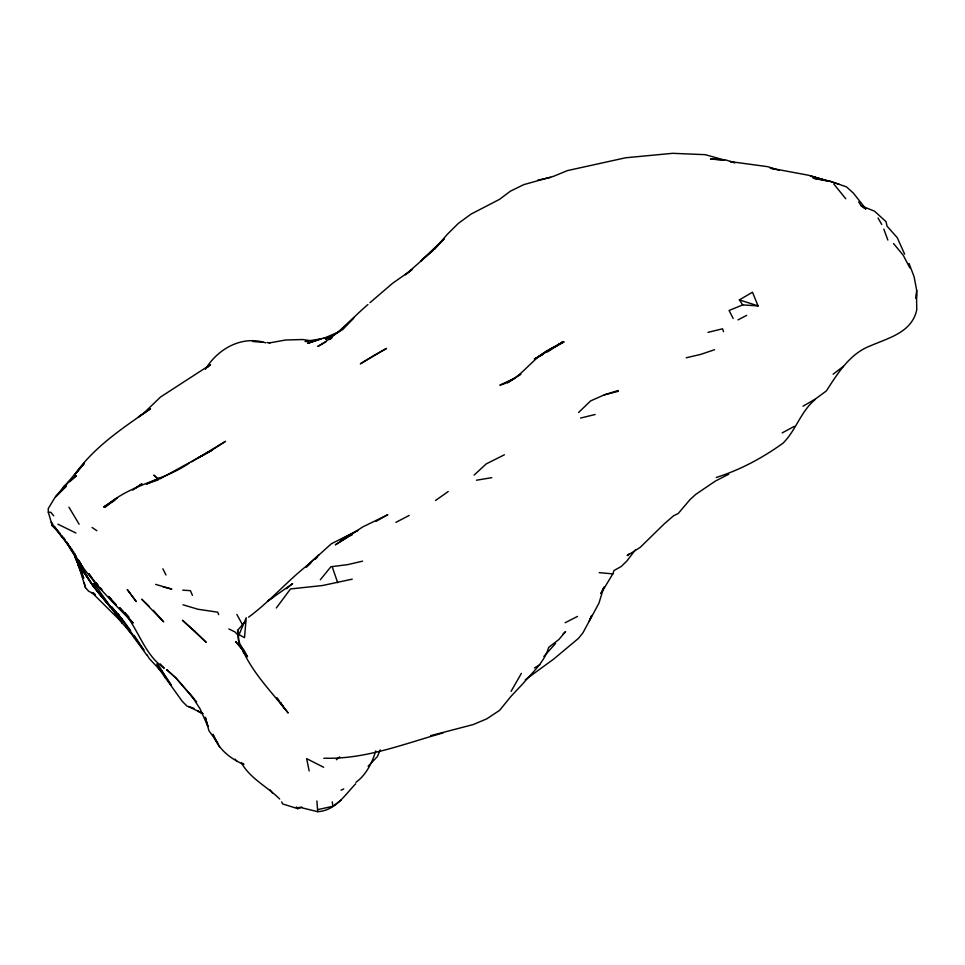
<?xml version="1.0" encoding="UTF-8"?>
<svg xmlns="http://www.w3.org/2000/svg" width="965" height="965" viewBox="0 0 965 965"><rect width="100%" height="100%" fill="white"/><g stroke="black" fill="none" stroke-linecap="round" stroke-linejoin="round"><path stroke-width="1.45" d="M916.714 290.477L916.268 298.535L916.714 290.477L914.06 276.605L909.03 263.457M281.684 801.891L282.649 803.954L297.775 808.67L298.981 807.319L301.261 807.657L317.702 811.686L316.906 800.986M603.909 587.034L598.927 603.246L582.957 632.787L578.409 638.42L553.633 659.119L525.286 679.794M375.735 750.927C372.164 762.736 366.073 775.004 355.928 782.35M603.306 588.336L600.893 593.572L612.847 573.885L613.993 570.556L621.279 566.443L626.659 561.256L635.247 550.062M380.138 749.914L377.424 756.548L368.147 766.27M239.067 634.632L246.232 617.757L244.519 637.66L239.067 634.632L237.595 630.386L245.568 621.183M589.06 621.424L591.75 615.417L589.965 619.349M511.064 691.374L521.377 673.377M430.704 735.644L473.127 724.594L486.722 718.865L499.605 710.349L511.028 696.32L522.837 683.763C532.403 672.352 544.417 662.243 548.675 647.394L558.807 639.59L565.562 631.641L563.102 633.896M84.245 582.944L85.475 587.637L88.563 591.135L95.185 594.645L93.135 592.715M276.328 607.962L290.501 588.952L322.551 585.514L352.261 579.157M74.257 475.311C93.629 447.048 122.82 428.05 150.504 408.762L138.26 417.121L143.99 412.911L160.516 397.025L210.442 364.686L207.511 367.496M916.521 293.915L916.75 309.849C911.877 332.503 888.608 337.895 870.285 345.88C849.67 353.769 837.765 373.334 826.329 390.958L815.401 399.003M716.211 477.47C740.3 469.895 762.676 457.832 783.085 443.128L783.303 442.887C796.113 429.98 800.781 411.536 814.93 399.763M317.702 811.686C335.265 810.709 344.734 795.172 355.699 783.773M205.388 369.293C217.68 348.92 241.913 335.084 265.677 342.852M320.32 579.772L331.043 566.564M77.477 471.439L84.245 463.284L63.364 487.446L66.621 484.49M76.211 472.947L84.245 463.284M543.874 656.453L555.575 643.462M444.057 238.922L434.853 248.741L447.229 234.411L458.399 223.349L471.077 214.073L499.46 199.393L510.389 191.191L523.778 184.629L553.452 176.354L567.444 170.6L625.634 157.778L672.677 153.314L705.27 154.677L724.558 160.094L710.445 159.032L725.801 159.985L735.077 162.783M342.334 329.909L353.19 318.522M444.033 238.91L420.933 260.948L435.396 248.005L431.584 251.66M340.548 330.766L354.179 317.485M578.578 412.489L590.64 400.909L604.102 394.926L618.058 390.499M318.812 554.839L306.894 565.852L331.345 543.765L357.75 530.521L340.259 539.942M474.141 475.07L486.3 463.851L504.406 454.792M69.89 481.535L76.404 475.636L64.076 486.203L55.777 496.879L66.127 486.336L55.656 496.336L48.25 508.579L48.298 512.21L52.303 525.768L60.095 533.729L56.995 529.978M306.315 567.251L310.754 563.234M315.193 559.218L317.413 557.203M370.017 302.66L392.55 283.324L412.538 269.295M367.906 304.518C351.393 318.764 337.075 335.591 317.811 346.435L326.146 341.694M336.315 759.769L339.668 756.85M433.225 250.225L405.421 274.784L411.126 270.345M248.56 617.19C270.031 601.388 287.293 580.918 308.269 564.585M329.777 339.62L331.996 337.774M629.313 553.789L627.19 555.563L640.157 547.408L664.197 523.911L673.522 515.817L678.214 513.501L690.047 499.568L695.849 494.297L715.403 481.065L728.72 474.225M286.412 588.746L292.636 583.596L267.57 601.243L273.457 596.937M843.47 366.326L833.145 374.191M318.136 809.526L332.949 806.294L341.067 800.178M435.492 500.497L448.243 491.523M132.663 490.051L142 483.742L133.327 489.496M547.553 351.923L549.893 350.367M550.508 349.969L552.993 348.317M553.403 348.039L563.464 341.574L560.424 343.371M555.128 346.918L562.149 342.273M520.919 374.324L507.397 382.803L515.117 377.966L499.87 385.131C522.125 379.45 532.017 356.362 552.595 348.063L538.808 356.459L550.762 348.751L564.055 341.875L550.364 349.137L562.257 342.213M348.317 536.793L335.325 544.851L362.84 526.878L387.846 514.695L375.868 521.414M210.913 450.812L225.545 441.307L191.649 461.837M114.726 500.413L103.581 507.023L117.465 497.699L104.895 507.361C128.357 484.719 162.59 481.306 189.007 463.284M742.712 304.904L739.371 299.886L752.471 292.226L758.08 305.905L742.712 304.904L729.07 310.477L733.183 318.486M534.441 667.925L539.857 664.776M802.989 406.217L814.894 399.329M340.259 330.959L325.627 339.197L338.836 331.936L323.42 338.45M209.719 451.487L197.728 458.158L211.962 450.185L159.901 478.905M543.042 354.215L534.308 359.004L542.258 354.758M782.193 432.899L794.352 426.325M158.574 479.605L146.475 484.056L161.42 477.482L157.753 478.58L153.821 475.106L157.971 479.34L153.905 481.125M738.02 319.885L746.657 315.362M395.903 522.367L409.196 515.443M349.656 536.106L352.309 534.743M565.14 622.739L577.504 616.418M340.995 790.214L343.745 788.9M301.864 807.005L297.775 808.67L296.303 806.933M714.582 349.716L700.88 354.348L686.224 357.786M443.08 732.942C404.347 743.665 365.639 759.383 324.819 758.213L323.794 758.345M604.174 394.902L618.336 391.295M708.021 332.358L722.58 328.8L723.557 331.695M580.58 418.062L595.14 414.504M362.575 561.16L347.919 564.585L332.129 566.6L337.69 582.703M537.722 180.19L550.581 177.391M269.199 342.961L285.556 340.006L302.552 339.535L312.925 341.019M327.268 337.641L321.683 338.57L307.606 343.407L321.49 338.763L305.073 341.453L307.847 341.562M476.433 480.232L491.788 477.663M48.298 512.21L50.771 512.246L53.726 515.805M182.783 590.17L190.419 590.664L192.445 595.333M252.504 341.477L263.3 342.358M599.193 572.643L612.847 573.885M865.641 208.597L853.337 193.072L846.486 186.86L828.995 180.913L813.181 178.199L826.848 180.829M267.076 342.503L269.838 343.021M734.088 162.639L730.252 161.589L767.863 166.704L778.912 170.286M163.049 586.817L171.83 589.157L155.642 584.38M774.485 169.309L770.239 168.103L808.368 175.208L828.211 181.094L810.6 176.064L823.567 179.767M183.024 604.79L197.982 609.265L217.68 612.172L218.669 614.621M739.371 299.886L758.08 305.905M193.941 708.334L188.32 706.464L202.795 713.509M839.297 184.351L828.995 180.913M219.55 746.898L212.951 734.232C217.764 748.599 230.008 758.599 243.542 764.364M858.669 201.926L861.25 205.834L874.507 211.178L886.087 221.733L887.028 226.136L897.257 237.692L904.627 254.145M75.921 533.006L57.936 524.2M228.802 628.963L234.809 631.822L238.379 635.428L239.187 644.572L247.51 656.719L243.301 649.059M202.626 713.376L197.415 710.795L202.626 713.738M323.673 767.296L306.653 758.647L309.162 770.914M243.892 764.196L241.443 762.929C250.357 778.707 267.124 786.559 279.693 799.008M92.085 527.469L96.838 530.714M861.25 205.834L864.544 208.368M187.306 706.368L182.252 701.338L156.728 665.681L160.612 670.192M91.868 592.51L119.165 619.614L131.722 633.824M110.951 598.951L108.792 596.949L116.029 604.717L108.333 596.394M148.936 606.104L141.698 599.217L163.64 621.87L153.351 610.338M53.666 526.299L72.146 550.014L66.368 541.799C83.569 572.896 108.297 598.083 133.206 622.956L119.636 607.733C137.874 625.272 142.555 653.426 164.219 668.226L160.154 663.872M160.516 670.506L149.261 658.564L146.849 654.608M865.653 208.838L862.746 205.859L865.605 209.055M194.255 699.179L175.968 678.009L166.583 669.589L175.968 678.009L196.643 701.893M189.152 693.352L193.133 697.828M119.141 615.477L111.421 606.708L122.266 619.687L118.056 614.078L143.942 650.217L134.087 635.332M125.148 612.715L128.984 617.105M100.348 587.781L101.964 589.639M243.807 651.061L235.617 641.556L244.929 652.557M104.642 599.977L92.073 584.44L81.868 568.18C92.507 588.65 109.877 604.174 122.471 623.294L93.87 583.306L96.512 587.19M235.074 759.117L237.016 761.409M78.165 559.616L86.524 576.153L79.528 562.414C86.066 577.938 96.633 591.256 107.791 603.704L98.201 591.955L110.698 607.516L104.751 599.361M893.53 243.53L903.24 255.243L909.838 267.908M833.856 184.062L845.774 198.766M131.722 633.728L126.198 626.864L146.596 654.825M282.902 706.018L280.272 702.532L285.121 709.227L280.948 703.557M284.651 708.346L288.149 713.002C271.467 691.664 251.503 672.11 241.129 646.622M130.577 630.519L121.554 618.3M96.428 582.836L98.068 585.055M100.481 589.506L88.828 573.692L91.639 577.528M270.188 789.937L272.54 793.146M53.003 524.574L51.338 522.306L52.303 525.768M54.655 526.842L57.14 530.231M58.793 532.487L62.942 538.144L53.919 525.925M217.632 742.785L208.947 730.758L205.28 717.2L207.897 726.38L200.044 708.793L192.409 697.056M241.913 647.262L240.225 644.849L243.88 653.124L242.191 647.684M277.98 699.263L282.202 705.415L280.803 702.906M160.66 669.179L157.006 663.775L171.336 685.295L160.66 669.179L163.23 673.087M61.844 535.708L82.664 567.348L79.986 562.209M63.521 537.445L65.029 539.761M66.537 542.065L69.552 546.697M94.751 588.312L84.269 572.149L78.997 560.544M68.949 507.192L79.106 524.224M878.017 217.969L881.733 224.435M242.444 624.645L236.859 614.44M162.892 568.807L165.956 574.983M74.703 553.922L79.154 564.308L74.703 553.741M240.032 644.029L238.391 640.121L237.595 630.386M164.062 674.981L165.148 677.792M77.079 560.834L83.726 578.18L78.093 565.225L77.079 560.834L85.475 587.637M883.819 229.127L887.848 240.068M73.328 551.111L76.597 560.4L83.304 573.029L74.727 556.262L74.269 553.464M78.901 563.705L80.65 569.133L74.727 556.262L76.597 560.4L75.318 554.815M157.753 478.58L157.971 479.34M76.525 558.361L78.093 565.225L78.081 562.378M332.237 801.855L332.949 806.294M374.155 355.325L360.319 363.841L386.495 348.437L374.155 355.325M194.749 631.158L182.421 620.242L206.208 642.328L194.749 631.158M278.523 700.216L276.774 697.888L278.439 700.156M130.106 593.366L127.235 589.543L136.174 601.497L130.106 593.366"/></g></svg>
